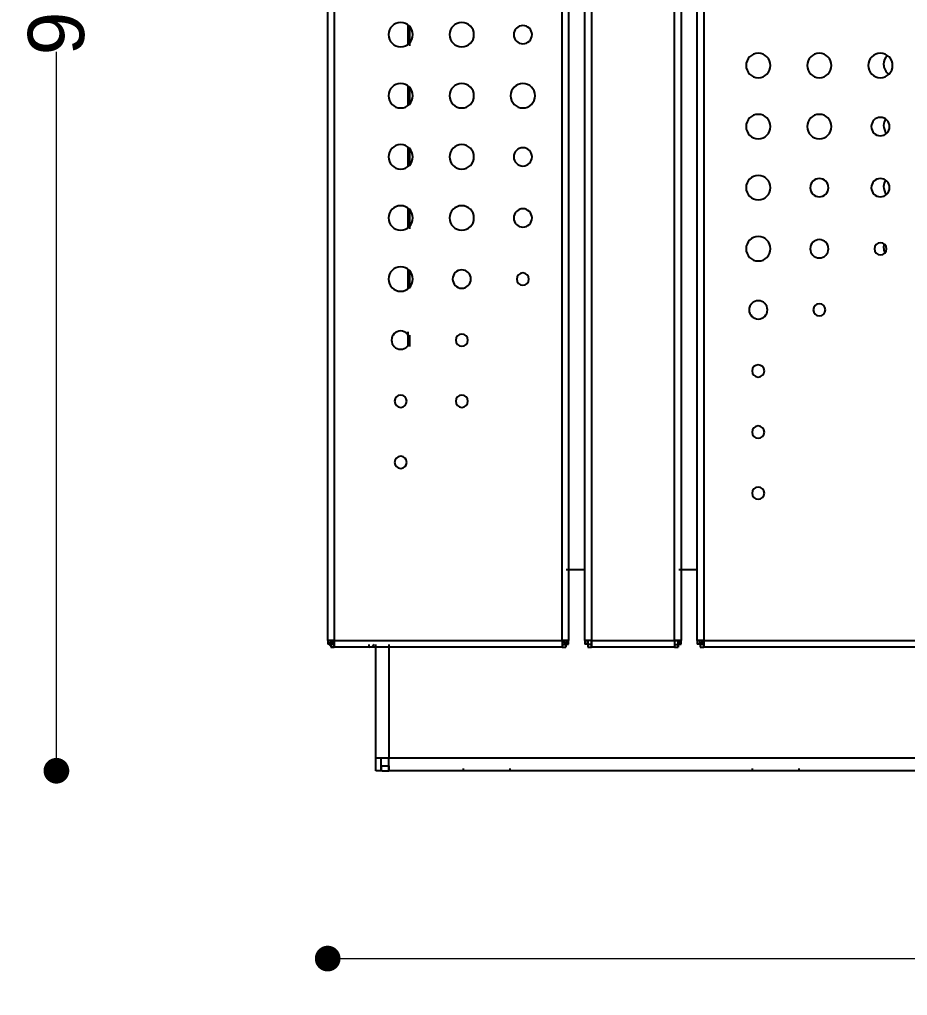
# Model space of a CAD drawing. Header units: millimetres. Extents: x 10366 to 18985, y 24538 to 29685.
# Drawn here: x 11683 to 12236, y 27144 to 27751 of the extents above; entities that cross this region are included whole.
import ezdxf

# ---------------------------------------------------------------- set-up
doc = ezdxf.new("R2010")
doc.units = ezdxf.units.MM
doc.header["$LTSCALE"] = 3
doc.layers.add('DomyÅ›lny', color=7, linetype='Continuous')
doc.styles.get("Standard").update_dxf_attribs({"font": 'arial.ttf'})
doc.dimstyles.new('MATEUSZ', dxfattribs={"dimtxt": 35, "dimasz": 16, "dimexe": 0.18, "dimexo": 0.0625, "dimgap": 0.09, "dimtad": 0, "dimdec": 0, "dimdsep": 46, "dimtxsty": 'Standard', "dimblk": 'DOT', "dimcen": 0.09, "dimse1": 1, "dimse2": 1, "dimadec": 0, "dimazin": 0, "dimtfac": 1, "dimtdec": 0, "dimtofl": 0, "dimtmove": 0, "dimatfit": 3, "dimfxl": 1, "dimtolj": 1, "dimtzin": 0, "dimlwd": 9, "dimlwe": 9, "dimarcsym": 0})

# ---------------------------------------------------------------- blocks, each defined once
blk = doc.blocks.new('_Dot')
at = {"color": 0, "linetype": 'ByBlock', "lineweight": -2}
blk.add_line((-0.5, 0), (-1, 0), dxfattribs=at)
at = {"color": 0, "linetype": 'ByBlock', "const_width": 0.5}
blk.add_lwpolyline([(-0.25, 0, 1), (0.25, 0, 1)], format="xyb", close=True, dxfattribs=at)
blk = doc.blocks.new('*D21')
at = {"color": 0, "lineweight": 9, "transparency": 16777216}
for p, q in [((11890.91, 27167.07), (12543.09, 27167.07)), ((13289.91, 27167.07), (12637.74, 27167.07))]:
    blk.add_line(p, q, dxfattribs=at)
at = {"layer": 'Defpoints', "color": 0, "transparency": 16777216}
for p in [(11874.91, 27362.8), (13305.91, 27362.8), (13305.91, 27167.07)]:
    blk.add_point(p, dxfattribs=at)
at = {"color": 0, "lineweight": 9, "transparency": 16777216, "xscale": 16, "yscale": 16, "zscale": 16, "rotation": 180}
blk.add_blockref('_Dot', (11874.91, 27167.07), dxfattribs=at)
at = {"color": 0, "lineweight": 9, "transparency": 16777216, "xscale": 16, "yscale": 16, "zscale": 16}
blk.add_blockref('_Dot', (13305.91, 27167.07), dxfattribs=at)
at = {"color": 0, "transparency": 16777216, "insert": (12590.41, 27167.07), "char_height": 35, "attachment_point": 5}
blk.add_mtext('\\A1;1431', dxfattribs=at)
blk = doc.blocks.new('*D23')
at = {"color": 0, "lineweight": 9, "transparency": 16777216}
for p, q in [((11706.05, 28239.95), (11706.05, 27808.52)), ((11706.05, 27299.95), (11706.05, 27731.37))]:
    blk.add_line(p, q, dxfattribs=at)
at = {"layer": 'Defpoints', "color": 0, "transparency": 16777216}
for p in [(11884.84, 28255.95), (11706.05, 27283.95), (11904.91, 27283.95)]:
    blk.add_point(p, dxfattribs=at)
at = {"color": 0, "lineweight": 9, "transparency": 16777216, "xscale": 16, "yscale": 16, "zscale": 16}
for p, rotation in [((11706.05, 28255.95), 90), ((11706.05, 27283.95), 270)]:
    blk.add_blockref('_Dot', p, dxfattribs=dict(at, rotation=rotation))
at = {"color": 0, "transparency": 16777216, "insert": (11706.05, 27769.95), "char_height": 35, "attachment_point": 5, "rotation": 90}
blk.add_mtext('\\A1;972', dxfattribs=at)

msp = doc.modelspace()

# ---------------------------------------------------------------- linework, layer by layer
at = {"layer": 'DomyÅ›lny'}
for p, q in [((11874.91, 27365.08), (11874.91, 28061.82)), ((11879.04, 28061.82), (11879.04, 27365.08)), ((12020.78, 27365.08), (12020.78, 28061.82)), ((12024.91, 28061.82), (12024.91, 27365.08)), ((12034.91, 27365.08), (12034.91, 28061.82)), ((12039.04, 28061.82), (12039.04, 27365.08)), ((12090.78, 27365.08), (12090.78, 28061.82)), ((12094.91, 28061.82), (12094.91, 27365.08)), ((12104.91, 27365.08), (12104.91, 28061.82)), ((12109.04, 28061.82), (12109.04, 27365.08)), ((11924.91, 27735.96), (11924.91, 27748.14)), ((11925.91, 27747.24), (11925.91, 27735.17)), ((11924.91, 27697.94), (11924.91, 27710.12)), ((11925.91, 27709.22), (11925.91, 27698.84)), ((11924.91, 27659.92), (11924.91, 27672.09)), ((11925.91, 27671.2), (11925.91, 27660.82)), ((11924.91, 27621.9), (11924.91, 27634.07)), ((11925.91, 27633.18), (11925.91, 27621.11)), ((11924.91, 27583.87), (11924.91, 27596.05)), ((11925.91, 27595.15), (11925.91, 27584.77)), ((11924.91, 27548.51), (11924.91, 27557.17)), ((11925.91, 27555.12), (11925.91, 27547.96)), ((12034.91, 27408.95), (12023.41, 27408.95)), ((12104.91, 27408.95), (12093.41, 27408.95)), ((11874.91, 27365.08), (11874.91, 27362.8)), ((11876.41, 27365.08), (11874.91, 27365.08)), ((11876.41, 27362.8), (11874.91, 27362.8)), ((11876.41, 27365.08), (11876.41, 27362.8)), ((11879.04, 27362.45), (11876.77, 27362.45)), ((11876.77, 27362.45), (11876.77, 27360.95)), ((11879.04, 27365.08), (12020.78, 27365.08)), ((11879.04, 27362.45), (11879.04, 27360.95)), ((11900.78, 27360.95), (11900.78, 27362.45)), ((11904.91, 27291.97), (11904.91, 27362.45)), ((11912.93, 27362.45), (11912.93, 27291.97)), ((12020.78, 27362.45), (12023.06, 27362.45)), ((12020.78, 27362.45), (12020.78, 27360.95)), ((12023.06, 27362.45), (12023.06, 27360.95)), ((12023.41, 27365.08), (12023.41, 27362.8)), ((12023.41, 27362.8), (12024.91, 27362.8)), ((12024.91, 27362.8), (12024.91, 27365.08)), ((12036.41, 27365.08), (12034.91, 27365.08)), ((12034.91, 27365.08), (12034.91, 27362.8)), ((12036.41, 27362.8), (12034.91, 27362.8)), ((12036.41, 27365.08), (12036.41, 27362.8)), ((12036.77, 27362.45), (12036.77, 27360.95)), ((12039.04, 27362.45), (12036.77, 27362.45)), ((12039.04, 27365.08), (12090.78, 27365.08)), ((12039.04, 27362.45), (12039.04, 27360.95)), ((12090.78, 27362.45), (12090.78, 27360.95)), ((12090.78, 27362.45), (12093.06, 27362.45)), ((12093.06, 27362.45), (12093.06, 27360.95)), ((12093.41, 27365.08), (12093.41, 27362.8)), ((12093.41, 27362.8), (12094.91, 27362.8)), ((12094.91, 27362.8), (12094.91, 27365.08)), ((12104.91, 27365.08), (12104.91, 27362.8)), ((12106.41, 27365.08), (12104.91, 27365.08)), ((12106.41, 27362.8), (12104.91, 27362.8)), ((12106.41, 27365.08), (12106.41, 27362.8)), ((12109.04, 27362.45), (12106.77, 27362.45)), ((12106.77, 27362.45), (12106.77, 27360.95)), ((12109.04, 27365.08), (12370.78, 27365.08)), ((12109.04, 27362.45), (12109.04, 27360.95)), ((11876.77, 27360.95), (11879.04, 27360.95)), ((11905.24, 27360.95), (11876.77, 27360.95)), ((12020.78, 27360.95), (11879.04, 27360.95)), ((12020.78, 27360.95), (12023.06, 27360.95)), ((12036.77, 27360.95), (12039.04, 27360.95)), ((12090.78, 27360.95), (12039.04, 27360.95)), ((12090.78, 27360.95), (12093.06, 27360.95)), ((12106.77, 27360.95), (12109.04, 27360.95)), ((12370.78, 27360.95), (12109.04, 27360.95)), ((11904.91, 27283.95), (11904.91, 27291.97)), ((11907.91, 27291.97), (11907.91, 27283.95)), ((11912.93, 27291.97), (12589.91, 27291.97)), ((11912.93, 27285.71), (11912.93, 27291.97)), ((11907.91, 27283.95), (11904.91, 27283.95)), ((11908.41, 27286.95), (11912.93, 27286.95)), ((11908.41, 27283.95), (11908.41, 27286.95)), ((11908.41, 27283.95), (11912.93, 27283.95)), ((11912.93, 27286.95), (11912.93, 27283.95)), ((12589.91, 27283.95), (11912.93, 27283.95))]:
    msp.add_line(p, q, dxfattribs=at)
for points in [[(11879.04, 27365.08, 0), (11874.91, 27365.08, 0)], [(11879.04, 27365.43, 0), (11876.41, 27362.8, 0)], [(11879.04, 27365.08, 0), (11876.41, 27365.08, 0)], [(11879.4, 27365.08, 0), (11876.77, 27362.45, 0)], [(11879.04, 27365.08, 0), (11879.04, 27362.45, 0)], [(11879.04, 27360.95, 0), (11879.04, 27360.95, 0), (11879.04, 27360.95, 0), (11879.04, 27360.95, 0), (11879.04, 27360.95, 0), (11879.04, 27360.95, 0), (11879.04, 27360.95, 0), (11879.04, 27360.95, 0), (11879.04, 27360.95, 0), (11879.04, 27360.95, 0), (11879.04, 27360.95, 0), (11879.04, 27360.95, 0), (11879.04, 27360.95, 0), (11879.04, 27360.96, 0), (11879.04, 27360.98, 0), (11879.04, 27361.08, 0), (11879.04, 27362.12, 0), (11879.04, 27365.08, 0)], [(12020.43, 27365.08, 0), (12023.06, 27362.45, 0)], [(12020.78, 27365.43, 0), (12023.41, 27362.8, 0)], [(12020.78, 27365.08, 0), (12020.78, 27360.95, 0)], [(12020.78, 27365.08, 0), (12023.41, 27365.08, 0)], [(12024.91, 27365.08, 0), (12024.91, 27365.08, 0), (12024.91, 27365.08, 0), (12024.91, 27365.08, 0), (12024.91, 27365.08, 0), (12024.91, 27365.08, 0), (12024.91, 27365.08, 0), (12024.91, 27365.08, 0), (12024.91, 27365.08, 0), (12024.91, 27365.08, 0), (12024.91, 27365.08, 0), (12024.91, 27365.08, 0), (12024.91, 27365.08, 0), (12024.88, 27365.08, 0), (12024.79, 27365.08, 0), (12024.4, 27365.08, 0), (12020.78, 27365.08, 0)], [(12020.78, 27365.08, 0), (12020.78, 27362.45, 0)], [(12039.04, 27365.08, 0), (12034.91, 27365.08, 0)], [(12039.04, 27365.08, 0), (12036.41, 27365.08, 0)], [(12036.77, 27365.08, 0), (12036.77, 27360.95, 0)], [(12036.77, 27365.08, 0), (12036.77, 27362.45, 0)], [(12039.04, 27365.08, 0), (12039.04, 27362.45, 0)], [(12039.04, 27360.95, 0), (12039.04, 27360.95, 0), (12039.04, 27360.95, 0), (12039.04, 27360.95, 0), (12039.04, 27360.95, 0), (12039.04, 27360.95, 0), (12039.04, 27360.95, 0), (12039.04, 27360.95, 0), (12039.04, 27360.95, 0), (12039.04, 27360.95, 0), (12039.04, 27360.95, 0), (12039.04, 27360.95, 0), (12039.04, 27360.95, 0), (12039.04, 27360.96, 0), (12039.04, 27360.98, 0), (12039.04, 27361.08, 0), (12039.04, 27362.12, 0), (12039.04, 27365.08, 0)], [(12094.91, 27365.08, 0), (12094.91, 27365.08, 0), (12094.91, 27365.08, 0), (12094.91, 27365.08, 0), (12094.91, 27365.08, 0), (12094.91, 27365.08, 0), (12094.91, 27365.08, 0), (12094.91, 27365.08, 0), (12094.91, 27365.08, 0), (12094.91, 27365.08, 0), (12094.91, 27365.08, 0), (12094.91, 27365.08, 0), (12094.91, 27365.08, 0), (12094.88, 27365.08, 0), (12094.79, 27365.08, 0), (12094.4, 27365.08, 0), (12090.78, 27365.08, 0)], [(12090.78, 27365.08, 0), (12093.41, 27365.08, 0)], [(12090.78, 27365.08, 0), (12090.78, 27362.45, 0)], [(12090.78, 27365.08, 0), (12090.78, 27360.95, 0)], [(12093.06, 27360.95, 0), (12093.06, 27360.95, 0), (12093.06, 27360.95, 0), (12093.06, 27360.95, 0), (12093.06, 27360.95, 0), (12093.06, 27360.95, 0), (12093.06, 27360.95, 0), (12093.06, 27360.95, 0), (12093.06, 27360.95, 0), (12093.06, 27360.95, 0), (12093.06, 27360.95, 0), (12093.06, 27360.95, 0), (12093.06, 27360.95, 0), (12093.06, 27360.96, 0), (12093.06, 27360.98, 0), (12093.06, 27361.07, 0), (12093.06, 27361.46, 0), (12093.06, 27365.08, 0)], [(12093.06, 27365.08, 0), (12093.06, 27362.45, 0)], [(12109.04, 27365.08, 0), (12104.91, 27365.08, 0)], [(12109.04, 27365.43, 0), (12106.41, 27362.8, 0)], [(12109.04, 27365.08, 0), (12106.41, 27365.08, 0)], [(12109.4, 27365.08, 0), (12106.77, 27362.45, 0)], [(12109.04, 27365.08, 0), (12109.04, 27362.45, 0)], [(12109.04, 27360.95, 0), (12109.04, 27360.95, 0), (12109.04, 27360.95, 0), (12109.04, 27360.95, 0), (12109.04, 27360.95, 0), (12109.04, 27360.95, 0), (12109.04, 27360.95, 0), (12109.04, 27360.95, 0), (12109.04, 27360.95, 0), (12109.04, 27360.95, 0), (12109.04, 27360.95, 0), (12109.04, 27360.95, 0), (12109.04, 27360.95, 0), (12109.04, 27360.96, 0), (12109.04, 27360.98, 0), (12109.04, 27361.08, 0), (12109.04, 27362.12, 0), (12109.04, 27365.08, 0)], [(11904.91, 27291.97, 0), (11904.91, 27291.97, 0), (11904.91, 27291.97, 0), (11904.91, 27291.97, 0), (11904.91, 27291.97, 0), (11904.91, 27291.97, 0), (11904.91, 27291.97, 0), (11904.91, 27291.97, 0), (11904.91, 27291.97, 0), (11904.91, 27291.97, 0), (11904.91, 27291.97, 0), (11904.91, 27291.97, 0), (11904.92, 27291.97, 0), (11904.93, 27291.97, 0), (11904.97, 27291.97, 0), (11905.15, 27291.97, 0), (11905.9, 27291.97, 0), (11912.93, 27291.97, 0)], [(11912.93, 27285.71, 0), (11912.93, 27291.97, 0)], [(11912.93, 27283.95, 0), (11912.93, 27283.95, 0), (11912.93, 27283.95, 0), (11912.93, 27283.95, 0), (11912.93, 27283.95, 0), (11912.93, 27283.95, 0), (11912.93, 27283.95, 0), (11912.93, 27283.95, 0), (11912.93, 27283.95, 0), (11912.93, 27283.95, 0), (11912.93, 27283.95, 0), (11912.93, 27283.95, 0), (11912.93, 27283.96, 0), (11912.93, 27283.99, 0), (11912.93, 27284.14, 0), (11912.93, 27285.71, 0)], [(11959.41, 27283.95, 0), (11959.41, 27283.95, 0), (11959.41, 27283.95, 0), (11959.41, 27283.95, 0), (11959.41, 27283.95, 0), (11959.41, 27283.95, 0), (11959.41, 27283.95, 0), (11959.41, 27283.95, 0), (11959.41, 27283.95, 0), (11959.41, 27283.95, 0), (11959.41, 27283.95, 0), (11959.41, 27283.95, 0), (11959.41, 27283.95, 0), (11959.41, 27283.95, 0), (11959.41, 27283.96, 0), (11959.41, 27283.98, 0), (11959.41, 27284.1, 0), (11959.41, 27284.57, 0), (11959.41, 27285.41, 0)], [(11988.41, 27283.95, 0), (11988.41, 27283.95, 0), (11988.41, 27283.95, 0), (11988.41, 27283.95, 0), (11988.41, 27283.95, 0), (11988.41, 27283.95, 0), (11988.41, 27283.95, 0), (11988.41, 27283.95, 0), (11988.41, 27283.95, 0), (11988.41, 27283.95, 0), (11988.41, 27283.95, 0), (11988.41, 27283.95, 0), (11988.41, 27283.95, 0), (11988.41, 27283.95, 0), (11988.41, 27283.96, 0), (11988.41, 27283.98, 0), (11988.41, 27284.1, 0), (11988.41, 27284.57, 0), (11988.41, 27285.41, 0)], [(12139.41, 27283.95, 0), (12139.41, 27283.95, 0), (12139.41, 27283.95, 0), (12139.41, 27283.95, 0), (12139.41, 27283.95, 0), (12139.41, 27283.95, 0), (12139.41, 27283.95, 0), (12139.41, 27283.95, 0), (12139.41, 27283.95, 0), (12139.41, 27283.95, 0), (12139.41, 27283.95, 0), (12139.41, 27283.95, 0), (12139.41, 27283.95, 0), (12139.41, 27283.95, 0), (12139.41, 27283.96, 0), (12139.41, 27283.98, 0), (12139.41, 27284.1, 0), (12139.41, 27284.57, 0), (12139.41, 27285.41, 0)], [(12168.41, 27283.95, 0), (12168.41, 27283.95, 0), (12168.41, 27283.95, 0), (12168.41, 27283.95, 0), (12168.41, 27283.95, 0), (12168.41, 27283.95, 0), (12168.41, 27283.95, 0), (12168.41, 27283.95, 0), (12168.41, 27283.95, 0), (12168.41, 27283.95, 0), (12168.41, 27283.95, 0), (12168.41, 27283.95, 0), (12168.41, 27283.95, 0), (12168.41, 27283.95, 0), (12168.41, 27283.96, 0), (12168.41, 27283.98, 0), (12168.41, 27284.1, 0), (12168.41, 27284.57, 0), (12168.41, 27285.41, 0)]]:
    msp.add_polyline3d(points, dxfattribs=at)
for centre, radius, start, end in [((11920.36, 27742.05), 7.6, 0, 180), ((11920.36, 27742.05), 7.6, 0, 180), ((11958.38, 27742.05), 7.6, 0, 180), ((11958.38, 27742.05), 7.6, 360, 180), ((11996.4, 27742.05), 5.7, 0, 180), ((11996.4, 27742.05), 5.7, 0, 180), ((11920.36, 27742.05), 7.6, 180, 0), ((11920.36, 27742.05), 7.6, 180, 0), ((11958.38, 27742.05), 7.6, 180, 0), ((11958.38, 27742.05), 7.6, 180, 360), ((11996.4, 27742.05), 5.7, 180, 0), ((11996.4, 27742.05), 5.7, 180, 0), ((12142.94, 27722.87), 7.6, 0, 180), ((12142.94, 27722.87), 7.6, 0, 180), ((12180.96, 27722.87), 7.6, 0, 180), ((12180.96, 27722.87), 7.6, 0, 180), ((12218.98, 27722.87), 7.6, 0, 180), ((12218.98, 27722.87), 7.6, 0, 180), ((12228.56, 27723.63), 7.6, 133.72775, 180), ((12228.56, 27723.63), 7.6, 133.72775, 180), ((12142.94, 27722.87), 7.6, 180, 0), ((12142.94, 27722.87), 7.6, 180, 0), ((12180.96, 27722.87), 7.6, 180, 0), ((12180.96, 27722.87), 7.6, 180, 0), ((12218.98, 27722.87), 7.6, 180, 0), ((12218.98, 27722.87), 7.6, 180, 0), ((12228.56, 27723.63), 7.6, 180, 235.34726), ((12228.56, 27723.63), 7.6, 180, 235.34726), ((11920.36, 27704.03), 7.6, 360, 180), ((11920.36, 27704.03), 7.6, 0, 180), ((11958.38, 27704.03), 7.6, 0, 180), ((11958.38, 27704.03), 7.6, 360, 180), ((11996.4, 27704.03), 7.6, 0, 180), ((11996.4, 27704.03), 7.6, 360, 180), ((11920.36, 27704.03), 7.6, 180, 0), ((11920.36, 27704.03), 7.6, 180, 360), ((11958.38, 27704.03), 7.6, 180, 0), ((11958.38, 27704.03), 7.6, 180, 360), ((11996.4, 27704.03), 7.6, 180, 0), ((11996.4, 27704.03), 7.6, 180, 0), ((12142.94, 27684.85), 7.6, 0, 180), ((12142.94, 27684.85), 7.6, 0, 180), ((12180.96, 27684.85), 7.6, 0, 180), ((12180.96, 27684.85), 7.6, 0, 180), ((12218.98, 27684.85), 5.7, 0, 180), ((12218.98, 27684.85), 5.7, 0, 180), ((12142.94, 27684.85), 7.6, 180, 0), ((12142.94, 27684.85), 7.6, 180, 0), ((12180.96, 27684.85), 7.6, 180, 0), ((12180.96, 27684.85), 7.6, 180, 0), ((12218.98, 27684.85), 5.7, 180, 0), ((12218.98, 27684.85), 5.7, 180, 0), ((12228.56, 27685.61), 7.6, 148.14652, 180), ((12228.56, 27685.61), 7.6, 148.14652, 180), ((12228.56, 27685.61), 7.6, 180, 220.92849), ((12228.56, 27685.61), 7.6, 180, 220.92849), ((11920.36, 27666.01), 7.6, 360, 180), ((11920.36, 27666.01), 7.6, 0, 180), ((11958.38, 27666.01), 7.6, 0, 180), ((11958.38, 27666.01), 7.6, 360, 180), ((11996.4, 27666.01), 5.7, 0, 180), ((11996.4, 27666.01), 5.7, 0, 180), ((11920.36, 27666.01), 7.6, 180, 0), ((11920.36, 27666.01), 7.6, 180, 0), ((11958.38, 27666.01), 7.6, 180, 0), ((11958.38, 27666.01), 7.6, 180, 360), ((11996.4, 27666.01), 5.7, 180, 0), ((11996.4, 27666.01), 5.7, 180, 0), ((12142.94, 27646.82), 7.6, 0, 180), ((12142.94, 27646.82), 7.6, 0, 180), ((12180.96, 27646.82), 5.7, 0, 180), ((12180.96, 27646.82), 5.7, 0, 180), ((12218.98, 27646.82), 5.7, 0, 180), ((12218.98, 27646.82), 5.7, 0, 180), ((12228.56, 27647.58), 7.6, 148.14652, 180), ((12228.56, 27647.58), 7.6, 148.14652, 180), ((12228.56, 27647.58), 7.6, 180, 220.92849), ((12228.56, 27647.58), 7.6, 180, 220.92849), ((12142.94, 27646.82), 7.6, 180, 0), ((12142.94, 27646.82), 7.6, 180, 0), ((12180.96, 27646.82), 5.7, 180, 0), ((12180.96, 27646.82), 5.7, 180, 0), ((12218.98, 27646.82), 5.7, 180, 0), ((12218.98, 27646.82), 5.7, 180, 0), ((11920.36, 27627.98), 7.6, 360, 180), ((11920.36, 27627.98), 7.6, 0, 180), ((11958.38, 27627.98), 7.6, 0, 180), ((11958.38, 27627.98), 7.6, 360, 180), ((11996.4, 27627.98), 5.7, 0, 180), ((11996.4, 27627.98), 5.7, 0, 180), ((11920.36, 27627.98), 7.6, 180, 0), ((11920.36, 27627.98), 7.6, 180, 0), ((11958.38, 27627.98), 7.6, 180, 0), ((11958.38, 27627.98), 7.6, 180, 0), ((11996.4, 27627.98), 5.7, 180, 0), ((11996.4, 27627.98), 5.7, 180, 0), ((12142.94, 27608.8), 7.6, 0, 180), ((12142.94, 27608.8), 7.6, 0, 180), ((12180.96, 27608.8), 5.7, 0, 180), ((12180.96, 27608.8), 5.7, 0, 180), ((12218.98, 27608.8), 3.8, 0, 180), ((12218.98, 27608.8), 3.8, 0, 180), ((12228.56, 27609.56), 7.6, 162.75864, 180), ((12228.56, 27609.56), 7.6, 162.75864, 180), ((12142.94, 27608.8), 7.6, 180, 0), ((12142.94, 27608.8), 7.6, 180, 0), ((12180.96, 27608.8), 5.7, 180, 0), ((12180.96, 27608.8), 5.7, 180, 0), ((12218.98, 27608.8), 3.8, 180, 0), ((12218.98, 27608.8), 3.8, 180, 0), ((12228.56, 27609.56), 7.6, 180, 206.31637), ((12228.56, 27609.56), 7.6, 180, 206.31637), ((11920.36, 27589.96), 7.6, 0, 180), ((11920.36, 27589.96), 7.6, 0, 180), ((11958.38, 27589.96), 5.7, 0, 180), ((11958.38, 27589.96), 5.7, 360, 180), ((11996.4, 27589.96), 3.8, 360, 180), ((11996.4, 27589.96), 3.8, 0, 180), ((11920.36, 27589.96), 7.6, 180, 0), ((11920.36, 27589.96), 7.6, 180, 0), ((11958.38, 27589.96), 5.7, 180, 0), ((11958.38, 27589.96), 5.7, 180, 360), ((11996.4, 27589.96), 3.8, 180, 0), ((11996.4, 27589.96), 3.8, 180, 0), ((12142.94, 27570.78), 5.7, 0, 180), ((12142.94, 27570.78), 5.7, 0, 180), ((12180.96, 27570.78), 3.8, 0, 180), ((12180.96, 27570.78), 3.8, 0, 180), ((12142.94, 27570.78), 5.7, 180, 0), ((12142.94, 27570.78), 5.7, 180, 0), ((12180.96, 27570.78), 3.8, 180, 0), ((12180.96, 27570.78), 3.8, 180, 0), ((11920.36, 27551.94), 5.7, 0, 180), ((11920.36, 27551.94), 5.7, 0, 180), ((11920.36, 27551.94), 5.7, 180, 0), ((11920.36, 27551.94), 5.7, 180, 0), ((11958.38, 27551.94), 3.8, 0, 180), ((11958.38, 27551.94), 3.8, 0, 180), ((11958.38, 27551.94), 3.8, 180, 0), ((11958.38, 27551.94), 3.8, 180, 0), ((12142.94, 27532.76), 3.8, 0, 180), ((12142.94, 27532.76), 3.8, 0, 180), ((12142.94, 27532.76), 3.8, 180, 0), ((12142.94, 27532.76), 3.8, 180, 360), ((11920.36, 27513.92), 3.8, 0, 180), ((11920.36, 27513.92), 3.8, 0, 180), ((11920.36, 27513.92), 3.8, 180, 0), ((11920.36, 27513.92), 3.8, 180, 0), ((11958.38, 27513.92), 3.8, 0, 180), ((11958.38, 27513.92), 3.8, 0, 180), ((11958.38, 27513.92), 3.8, 180, 0), ((11958.38, 27513.92), 3.8, 180, 0), ((12142.94, 27494.73), 3.8, 0, 180), ((12142.94, 27494.73), 3.8, 360, 180), ((12142.94, 27494.73), 3.8, 180, 0), ((12142.94, 27494.73), 3.8, 180, 0), ((11920.36, 27475.89), 3.8, 0, 180), ((11920.36, 27475.89), 3.8, 0, 180), ((11920.36, 27475.89), 3.8, 180, 0), ((11920.36, 27475.89), 3.8, 180, 0), ((12142.94, 27456.71), 3.8, 0, 180), ((12142.94, 27456.71), 3.8, 0, 180), ((12142.94, 27456.71), 3.8, 180, 0), ((12142.94, 27456.71), 3.8, 180, 0), ((11879.04, 27365.08), 4.13, 180, 206.98271), ((11879.04, 27365.08), 4.13, 213.26814, 270), ((11879.04, 27365.08), 2.63, 180, 270), ((11900.78, 27365.08), 4.13, 270, 320.4461)]:
    msp.add_arc(centre, radius, start, end, dxfattribs=at)

# ---------------------------------------------------------------- dimensions: what is measured, and where the dimension line sits
dim = msp.add_linear_dim(base=(11706.05, 27283.95), p1=(11884.84, 28255.95), p2=(11904.91, 27283.95), angle=90, dimstyle='MATEUSZ')
dim.commit()
dim.dimension.update_dxf_attribs({"geometry": '*D23', "text_midpoint": (11706.05, 27769.95)})
dim = msp.add_linear_dim(base=(13305.91, 27167.07), p1=(11874.91, 27362.8), p2=(13305.91, 27362.8), dimstyle='MATEUSZ')
dim.commit()
dim.dimension.update_dxf_attribs({"geometry": '*D21', "text_midpoint": (12590.41, 27167.07)})

doc.saveas('drawing.dxf')
